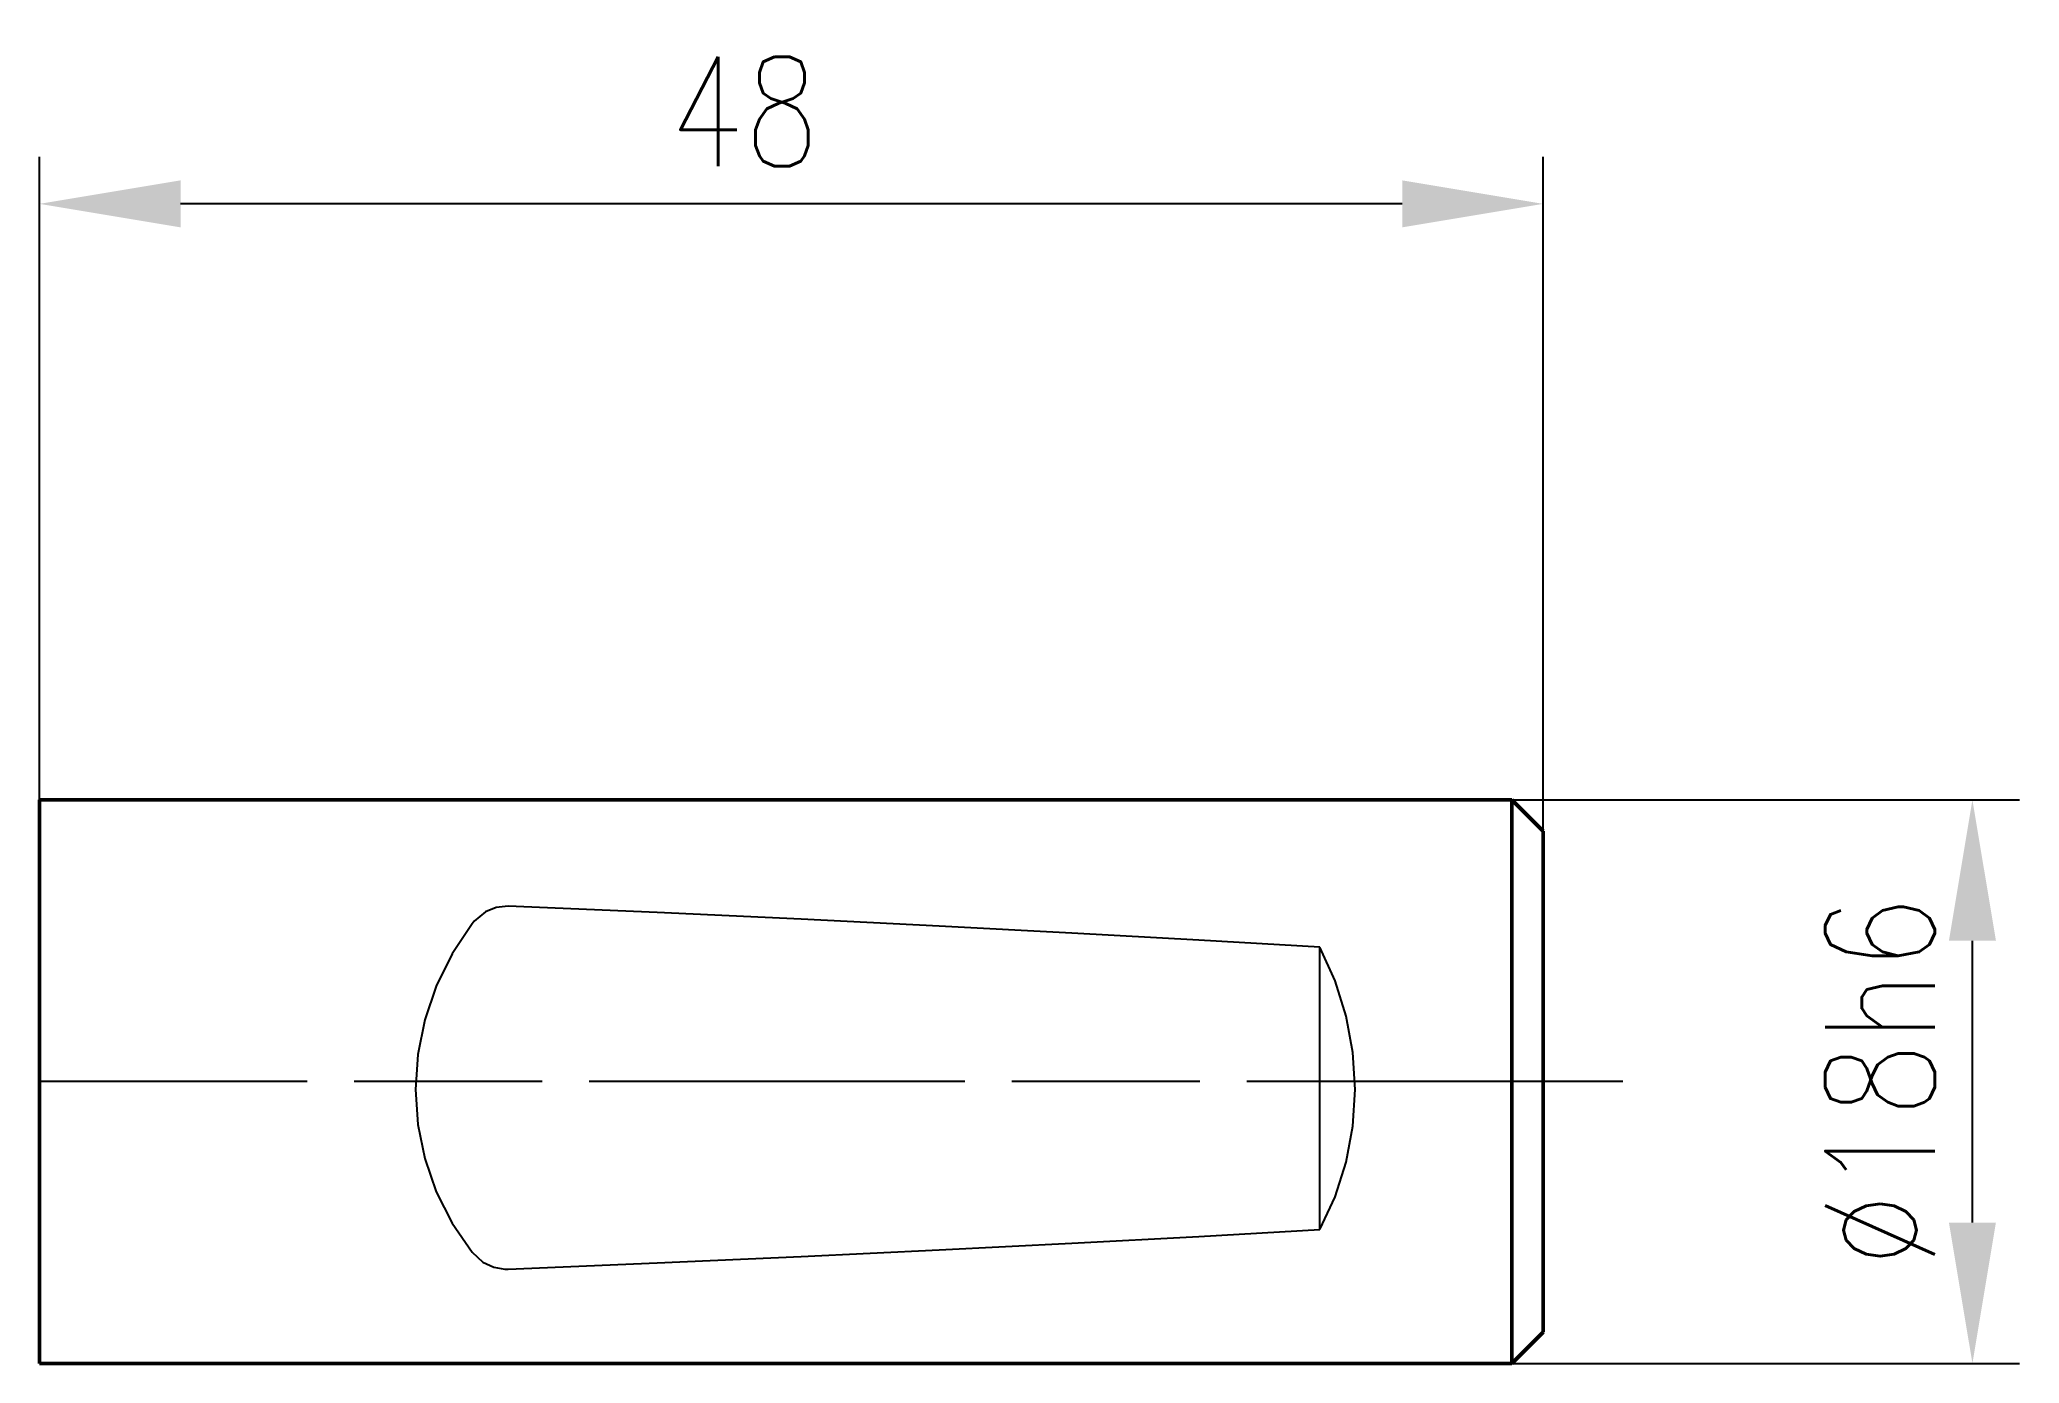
# Model space of a CAD drawing. Header units: millimetres. Extents: x 0 to 63.2, y -9 to 33.3.
import ezdxf

# ---------------------------------------------------------------- set-up
doc = ezdxf.new("R2010")
doc.units = ezdxf.units.MM
doc.header["$LTSCALE"] = 2
doc.linetypes.add('LONGDASH_DASH', pattern=[10.5, 6, -0.75, 3, -0.75])
for name, color, linetype, lineweight in [('1', 4, 'Continuous', 50), ('SK1', 4, 'Continuous', 50), ('SK2', 7, 'Continuous', 25), ('SK4', 2, 'LONGDASH_DASH', 25)]:
    doc.layers.add(name, color=color, linetype=linetype, lineweight=lineweight)
doc.layers.add('101', color=7, linetype='Continuous', true_color=0xffffff)
doc.styles.add('SIMPLEX', font='simplex.shx', dxfattribs={"width": 0.8})
doc.dimstyles.new('WALTER_1', dxfattribs={"dimtxt": 3.5, "dimasz": 4.5, "dimexe": 1.5, "dimexo": 0, "dimgap": 1.2, "dimtad": 1, "dimdec": 3, "dimdsep": 46, "dimtxsty": 'SIMPLEX', "dimcen": 2.5, "dimazin": 2, "dimtfac": 1, "dimtdec": 3, "dimtmove": 0, "dimatfit": 0, "dimfxl": 1.25, "dimtolj": 1, "dimarcsym": 0})

# ---------------------------------------------------------------- blocks, each defined once
blk = doc.blocks.new('*D0')
at = {"layer": 'Defpoints', "color": 0, "transparency": 16777216}
for p in [(47, 9), (61.705, 9), (47, -9)]:
    blk.add_point(p, dxfattribs=at)
at = {"layer": 'SK2', "color": 0, "lineweight": -2, "transparency": 16777216}
for p, q in [((47, 9), (63.205, 9)), ((61.705, -4.5), (61.705, 4.5)), ((47, -9), (63.205, -9))]:
    blk.add_line(p, q, dxfattribs=at)
at = {"layer": 'SK2', "color": 0, "transparency": 16777216}
for points in [[(60.955, 4.5), (62.455, 4.5), (61.705, 9)], [(60.955, -4.5), (62.455, -4.5), (61.705, -9)]]:
    blk.add_solid(points, dxfattribs=at)
at = {"layer": 'SK2', "color": 0, "transparency": 16777216, "insert": (58.755, 0), "char_height": 3.5, "attachment_point": 5, "rotation": 90, "style": 'SIMPLEX'}
blk.add_mtext('\\A1;%%C18h6', dxfattribs=at)
blk = doc.blocks.new('*D1')
at = {"layer": 'Defpoints', "color": 0, "transparency": 16777216}
for p in [(0, 28.031), (0, 9), (48, 8)]:
    blk.add_point(p, dxfattribs=at)
at = {"layer": 'SK2', "color": 0, "lineweight": -2, "transparency": 16777216}
for p, q in [((0, 9), (0, 29.531)), ((48, 8), (48, 29.531)), ((43.5, 28.031), (4.5, 28.031))]:
    blk.add_line(p, q, dxfattribs=at)
at = {"layer": 'SK2', "color": 0, "transparency": 16777216}
for points in [[(4.5, 28.781), (4.5, 27.281), (0, 28.031)], [(43.5, 28.781), (43.5, 27.281), (48, 28.031)]]:
    blk.add_solid(points, dxfattribs=at)
at = {"layer": 'SK2', "color": 0, "transparency": 16777216, "insert": (22.5, 30.981), "char_height": 3.5, "attachment_point": 5, "style": 'SIMPLEX'}
blk.add_mtext('\\A1;48', dxfattribs=at)

msp = doc.modelspace()

# ---------------------------------------------------------------- linework, layer by layer
at = {"layer": '1'}
msp.add_line((0, 9), (0, -9), dxfattribs=at)
at = {"layer": '101', "color": 4, "linetype": 'Continuous', "lineweight": 25}
for p, q in [((13.8724, 5.1187), (13.8091, 5.0399)), ((14.2331, 5.4227), (13.8724, 5.1187)), ((14.5739, 5.5631), (14.2331, 5.4227)), ((14.9561, 5.603), (14.5739, 5.5631)), ((19.7181, 5.395), (14.9561, 5.603)), ((24.308, 5.1824), (19.7181, 5.395)), ((28.7219, 4.9654), (24.308, 5.1824)), ((13.8091, 5.0399), (13.1714, 4.0753)), ((32.9561, 4.7442), (28.7219, 4.9654)), ((37.0069, 4.5189), (32.9561, 4.7442)), ((40.8709, 4.2898), (37.0069, 4.5189)), ((13.1714, 4.0753), (12.6649, 3.0477)), ((41.3584, 3.218), (40.8709, 4.2898)), ((40.8709, -4.7243), (40.8709, 4.2898)), ((41.7128, 2.091), (41.3584, 3.218)), ((12.6649, 3.0477), (12.2975, 1.973)), ((12.2975, 1.973), (12.0746, 0.8677)), ((41.9279, 0.928), (41.7128, 2.091)), ((12.0746, 0.8677), (12, -0.251)), ((42, -0.251), (41.9279, 0.928)), ((12, -0.251), (12.0746, -1.3658)), ((41.9279, -1.4256), (42, -0.251)), ((12.0746, -1.3658), (12.2975, -2.4595)), ((41.7128, -2.5758), (41.9279, -1.4256)), ((12.2975, -2.4595), (12.6649, -3.5151)), ((41.3584, -3.6817), (41.7128, -2.5758)), ((12.6649, -3.5151), (13.1714, -4.5164)), ((40.8709, -4.7243), (41.3584, -3.6817)), ((13.1714, -4.5164), (13.8091, -5.4478)), ((32.9561, -5.1632), (37.0069, -4.9459)), ((37.0069, -4.9459), (40.8709, -4.7243)), ((13.8091, -5.4478), (14.147, -5.7621)), ((19.7181, -5.7883), (24.308, -5.5846)), ((24.308, -5.5846), (28.7219, -5.3762)), ((28.7219, -5.3762), (32.9561, -5.1632)), ((14.147, -5.7621), (14.4996, -5.9285)), ((14.4996, -5.9285), (14.8476, -5.9871)), ((14.8476, -5.9871), (14.9561, -5.987)), ((14.9561, -5.987), (19.7181, -5.7883))]:
    msp.add_line(p, q, dxfattribs=at)
at = {"layer": 'SK1'}
for p, q in [((0, 9), (47, 9)), ((47, 9), (47, -9)), ((48, 8), (47, 9)), ((48, 8), (48, -8)), ((47, -9), (48, -8)), ((47, -9), (0, -9))]:
    msp.add_line(p, q, dxfattribs=at)
at = {"layer": 'SK4'}
msp.add_line((50.5395, 0), (0, 0), dxfattribs=at)

# ---------------------------------------------------------------- dimensions: what is measured, and where the dimension line sits
at = {"layer": 'SK2'}
dim = msp.add_linear_dim(base=(0, 28.0306), p1=(48, 8), p2=(0, 9), angle=180, dimstyle='WALTER_1', dxfattribs=at)
dim.commit()
dim.dimension.update_dxf_attribs({"geometry": '*D1', "text_midpoint": (22.5, 28.0306), "dimtype": 128})
dim = msp.add_linear_dim(base=(61.7046, 9), p1=(47, -9), p2=(47, 9), angle=90, text='%%C<>h6', dimstyle='WALTER_1', dxfattribs=at)
dim.commit()
dim.dimension.update_dxf_attribs({"geometry": '*D0', "text_midpoint": (58.7546, 0)})

doc.saveas('drawing.dxf')
